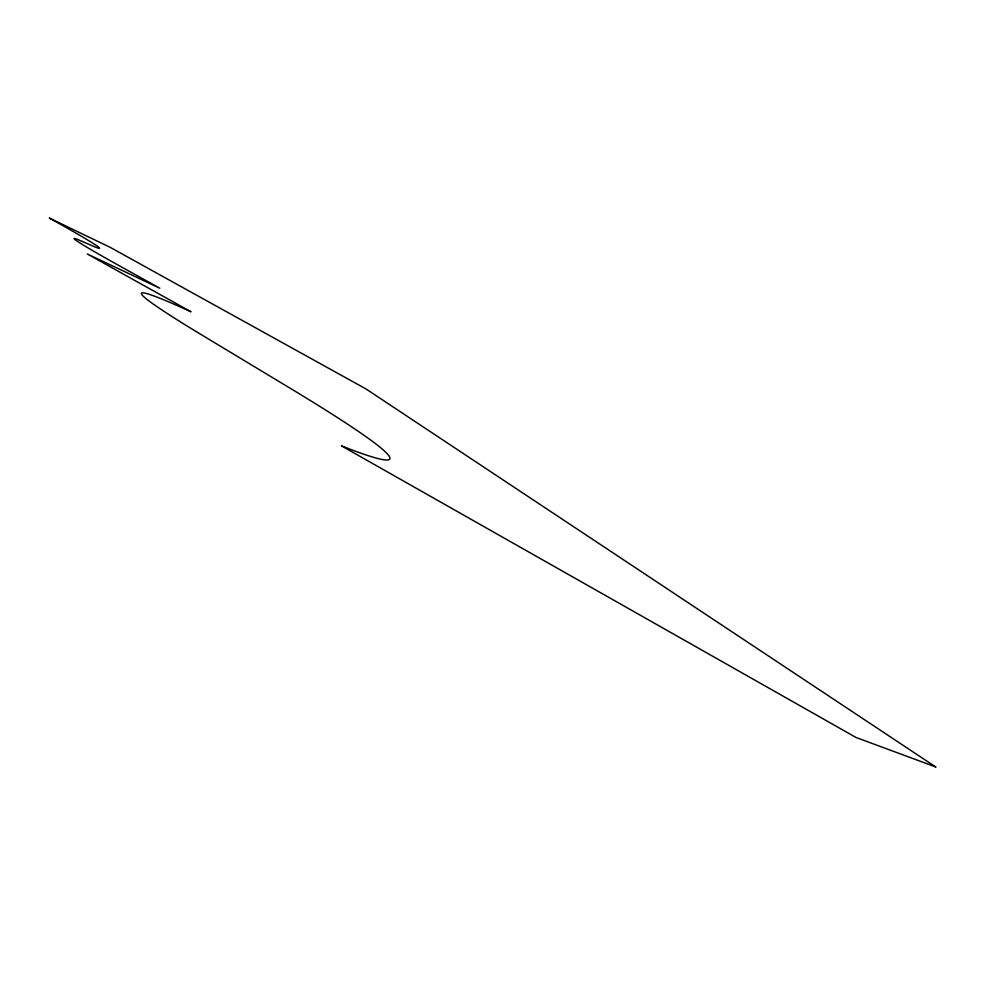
<?xml version="1.0" encoding="UTF-8"?>
<svg xmlns="http://www.w3.org/2000/svg" width="985" height="985" viewBox="0 0 985 985"><rect width="100%" height="100%" fill="white"/><g stroke="black" fill="none" stroke-linecap="round" stroke-linejoin="round"><path stroke-width="1.48" d="M935.75 766.983L856.076 737.506L341.45 445.86A693.034 29.242 27.6 0 0 285.712 385.554L204.264 336.464A437.438 14.923 28.2 0 1 191.004 311.789L87.32 253.995L159.816 288.223L120.749 266.553A114.629 3.337 28 0 1 81.238 240.993L91.383 245.425A138.75 3.878 27.9 0 0 49.25 218.017L110.295 247.395L365.927 388.915L935.75 766.983"/></g></svg>
